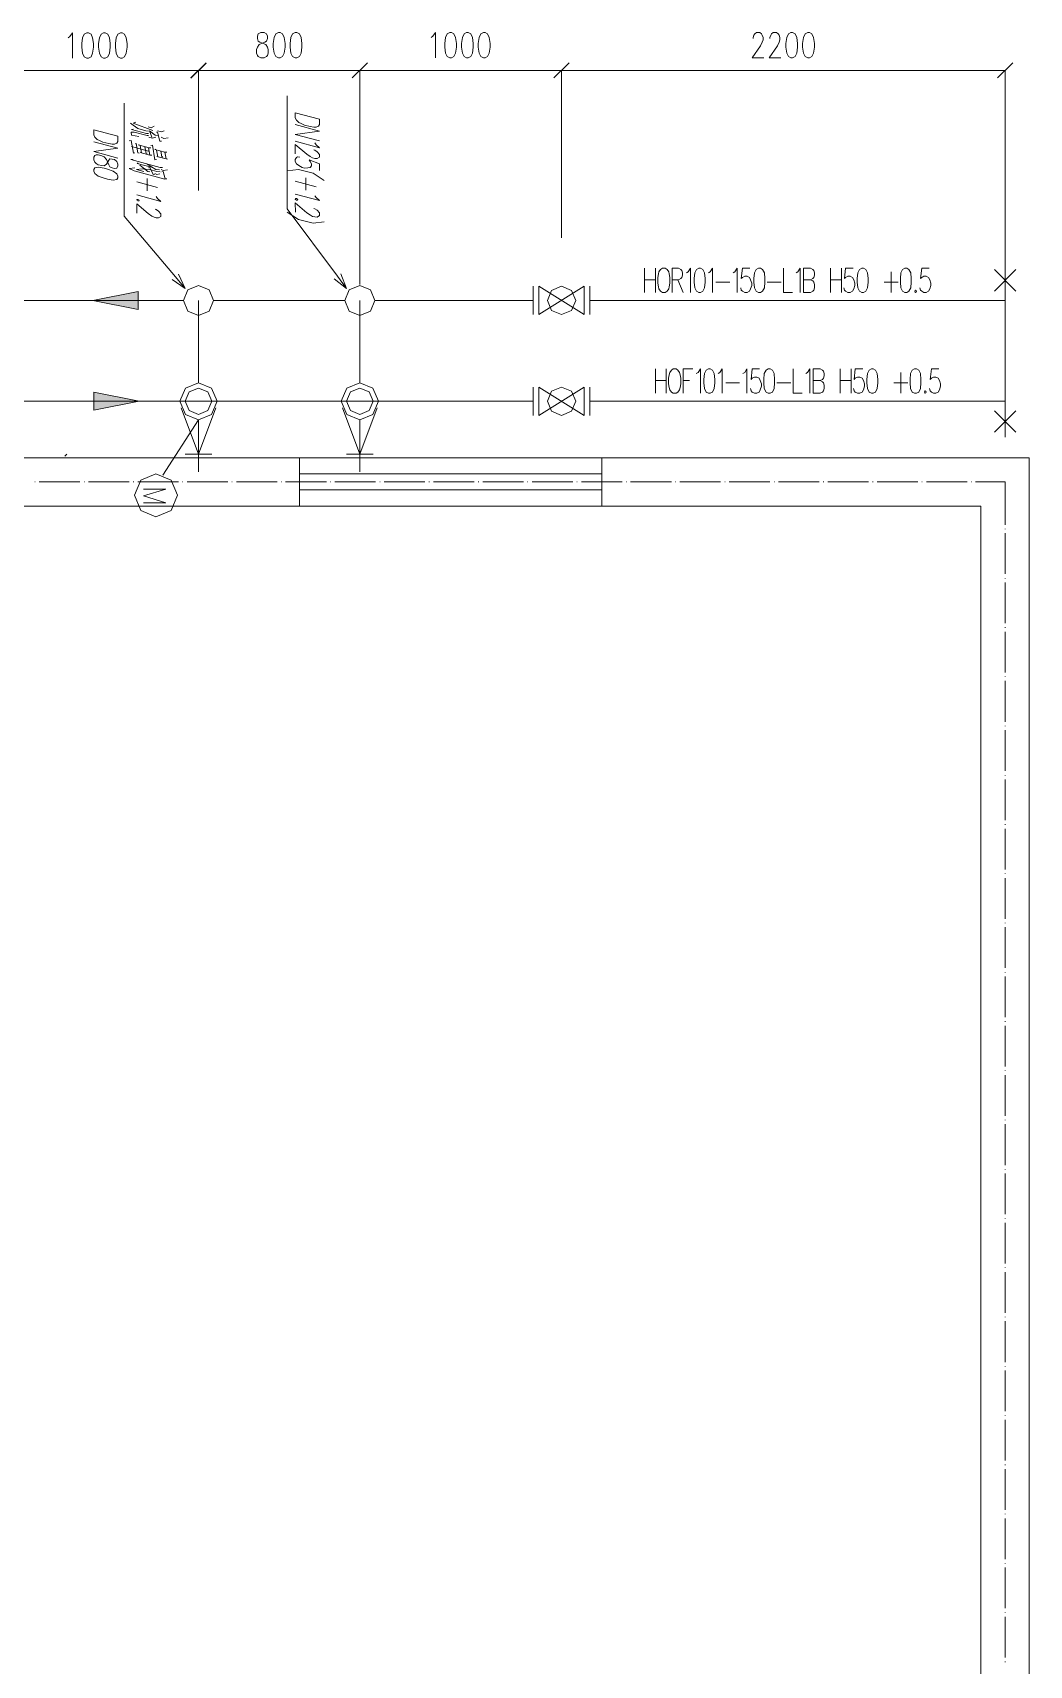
# Model space of a CAD drawing. Header units: millimetres. Extents: x 210 to 63265, y -7201 to 22496.
# Drawn here: x 39203 to 44145, y 7892 to 15993 of the extents above; entities that cross this region are included whole.
import ezdxf

# ---------------------------------------------------------------- set-up
doc = ezdxf.new("R2010")
doc.units = ezdxf.units.MM

msp = doc.modelspace()

# ---------------------------------------------------------------- hatches: boundary and pattern name
h = msp.add_hatch(color=0)
h.dxf.hatch_style = 2
h.paths.add_polyline_path([(39501.7, 14663.9), (39726.6, 14619), (39726.6, 14709)])
h = msp.add_hatch(color=0)
h.dxf.hatch_style = 2
h.paths.add_polyline_path([(39731.6, 14164.1), (39506.7, 14119), (39506.7, 14209)])

# ---------------------------------------------------------------- linework, layer by layer
at = {"color": 0, "lineweight": 0}
for points in [[(39379.5, 15968), (39387.8, 15974.1), (39400.3, 15992), (39400.3, 15867)], [(41179.4, 15969.1), (41187.6, 15975), (41200.1, 15992.9), (41200.1, 15867.9)], [(42775.1, 15963.2), (42775.1, 15969.1), (42779.2, 15981.1), (42783.3, 15987), (42791.8, 15992.9), (42808.4, 15992.9), (42816.8, 15987), (42820.9, 15981.1), (42825, 15969.1), (42825, 15957.3), (42820.9, 15945.3), (42812.5, 15927.4), (42770.8, 15867.9), (42829.1, 15867.9)], [(42858.3, 15963.2), (42858.3, 15969.1), (42862.6, 15981.1), (42866.7, 15987), (42875.1, 15992.9), (42891.8, 15992.9), (42900, 15987), (42904.3, 15981.1), (42908.4, 15969.1), (42908.4, 15957.3), (42904.3, 15945.3), (42895.9, 15927.4), (42854.2, 15867.9), (42912.5, 15867.9)], [(39025.3, 15804.5), (40025.3, 15804.5)], [(40062.7, 15843), (39987.8, 15768)], [(39987.8, 15767), (40062.7, 15841.9)], [(40025.3, 15268.6), (40025.3, 15806.5)], [(40025.3, 15209), (40025.3, 15805.4)], [(40025.3, 15805.4), (40825.2, 15805.4)], [(40787.6, 15768), (40862.7, 15843)], [(40862.7, 15843), (40787.6, 15768)], [(40825.2, 14742.6), (40825.2, 15806.5)], [(40825.2, 14742.6), (40825.2, 15806.5)], [(40825.2, 15805.4), (41825.2, 15805.4)], [(41787.6, 15768), (41862.8, 15843)], [(41862.8, 15843), (41787.6, 15768)], [(41825.2, 14975.2), (41825.2, 15806.5)], [(41825.2, 14975.2), (41825.2, 15806.5)], [(41825.2, 15805.4), (44024.9, 15805.4)], [(43987.5, 15768), (44062.4, 15843)], [(44024.9, 14843.7), (44024.9, 15806.5)], [(39656.5, 15082.3), (39656.5, 15642.3)], [(40465.1, 15119.4), (40465.1, 15679.3)], [(39763.8, 15505.1), (39724.4, 15517.8), (39700.8, 15534), (39688.3, 15544.6)], [(39777.9, 15482.9), (39770.1, 15482.2), (39705.7, 15499.5), (39691.3, 15499.7), (39693, 15484.5), (39729.3, 15478.2)], [(39767, 15492.9), (39693, 15512.8), (39700.8, 15514.2)], [(39700.8, 15544.1), (39715, 15548)], [(39700.8, 15544.1), (39798.5, 15507.9)], [(39763.8, 15505.1), (39776.5, 15504.5)], [(39767, 15492.9), (39776.5, 15493.3)], [(39790.6, 15519.9), (39774.9, 15524.9)], [(39814.2, 15473.9), (39795.3, 15469.1), (39779.5, 15473.9)], [(39811, 15483.9), (39782.8, 15505.8), (39793.7, 15474.5)], [(39790.6, 15519.9), (39804.8, 15528.9)], [(39811, 15483.9), (39822.1, 15482.3)], [(39817.3, 15498.6), (39822.1, 15499.5), (39833, 15453.9), (39842.5, 15455)], [(39841.1, 15500), (39822.1, 15505.1)], [(39853.6, 15468.4), (39839.5, 15473.6)], [(39841.1, 15500), (39855.2, 15506.1)], [(40505.1, 15536.4), (40625.2, 15504.3), (40505.1, 15487.5), (40625.2, 15455.5)], [(39505.5, 15451.9), (39625.5, 15419.7), (39505.5, 15403.1), (39625.5, 15370.9)], [(39691.3, 15458.5), (39681.9, 15456.9)], [(39691.3, 15458.5), (39702.4, 15395.4), (39708.7, 15395.9)], [(39693, 15428.5), (39776.5, 15405.4)], [(39710.3, 15441.6), (39716.6, 15442.6), (39724.4, 15396.6), (39730.7, 15395.6)], [(39781.2, 15421.2), (39726.1, 15435.8), (39733.9, 15435.1)], [(39784.4, 15385.6), (39793.7, 15385.2), (39784.4, 15384.8), (39735.5, 15397.9), (39741.8, 15396.3), (39735.5, 15433.3)], [(39765.4, 15394.1), (39759.2, 15426.3)], [(39765.4, 15394.1), (39770.1, 15395)], [(39784.4, 15385.6), (39777.9, 15421.3)], [(39781.2, 15421.2), (39789, 15421.9)], [(39789, 15433.1), (39796.9, 15433.9), (39809.4, 15362.5), (39817.3, 15363.9)], [(39858.3, 15399.7), (39808, 15413.3), (39814.2, 15415.1)], [(39864.7, 15366.2), (39871, 15365.9), (39864.7, 15366.2), (39818.9, 15377.7), (39823.7, 15376.4), (39817.3, 15410.1)], [(39844.1, 15377.3), (39837.9, 15405.2)], [(39853.6, 15468.4), (39874, 15471.4)], [(39864.7, 15366.2), (39858.3, 15400.4)], [(39858.3, 15399.7), (39867.7, 15400)], [(40602.3, 15446), (40608, 15436.9), (40625.2, 15422.1), (40505.1, 15454.1)], [(40596.6, 15411.7), (40602.3, 15410.1), (40613.7, 15401.8), (40625.2, 15388.6), (40625.2, 15375.7), (40613.7, 15368.6), (40602.3, 15368.9), (40591, 15372), (40579.6, 15377.7), (40562.4, 15390), (40505.1, 15438.7), (40505.1, 15392.4)], [(39844.1, 15302.9), (39850.4, 15304), (39859.9, 15266.8), (39867.7, 15267.5), (39858.3, 15265.9), (39705.7, 15307.4), (39681.9, 15318.1), (39708.7, 15322.2)], [(39834.6, 15323.1), (39689.7, 15362.7), (39700.8, 15363.2)], [(39818.9, 15303.3), (39784.4, 15313.3), (39746.4, 15317), (39718.2, 15314), (39754.3, 15304.3)], [(39721.4, 15343.7), (39726.1, 15346.6)], [(39721.4, 15343.7), (39790.6, 15325.8)], [(39784.4, 15302), (39773.3, 15303.4), (39733.9, 15336)], [(39814.2, 15313.1), (39770.1, 15340.5)], [(39777.9, 15322.8), (39784.4, 15323.8), (39800.1, 15289.8), (39808, 15290.6)], [(39814.2, 15313.1), (39831.6, 15312)], [(39834.6, 15323.1), (39847.3, 15323.3)], [(39850.4, 15309.7), (39839.5, 15313.5)], [(39844.1, 15377.3), (39849, 15377.5)], [(39850.4, 15309.7), (39871, 15312)], [(40648.1, 15259.1), (40593, 15294.9), (40520.5, 15314.2), (40465.2, 15307.9)], [(40625.2, 15308.8), (40625.2, 15342.3), (40573.8, 15361.2), (40579.6, 15354.4), (40585.3, 15342.6), (40585.3, 15332.4), (40579.6, 15323.7), (40568.1, 15321.5), (40550.9, 15321), (40539.5, 15324), (40522.3, 15333.9), (40510.9, 15341.9), (40505.3, 15353.7), (40505.1, 15364.1), (40510.9, 15372.9), (40516.6, 15376.4), (40528, 15375.9)], [(39821.6, 15224.6), (39718.7, 15252.1)], [(39770.2, 15269.1), (39770.2, 15207.4)], [(39833, 15291.6), (39818.9, 15289.8), (39808, 15293.4)], [(39818.9, 15303.3), (39834.6, 15302.6)], [(40608.2, 15228.7), (40505.3, 15256)], [(40556.7, 15273.2), (40556.8, 15211.5)], [(39815.9, 15179.8), (39821.6, 15170.5), (39838.8, 15155.7), (39718.7, 15187.7)], [(40602.5, 15183.8), (40608.2, 15174.6), (40625.4, 15159.8), (40505.3, 15191.8)], [(39910.7, 14780.9), (39656.5, 15082.3)], [(39810.1, 15117), (39815.9, 15115.4), (39827.3, 15107.2), (39838.8, 15094), (39838.8, 15081.1), (39827.3, 15073.9), (39815.9, 15074.3), (39804.6, 15077.3), (39793.1, 15083), (39776, 15095.4), (39718.7, 15144.1), (39718.7, 15097.7)], [(40714.3, 14783.8), (40465.1, 15119.4)], [(40465.4, 15102.2), (40520.7, 15066.4), (40593.2, 15047.1), (40648.3, 15053.4)], [(40596.9, 15121.2), (40602.5, 15119.5), (40613.9, 15111.3), (40625.4, 15098.1), (40625.4, 15085.2), (40614.1, 15077.9), (40602.6, 15078.4), (40591.2, 15081.4), (40579.7, 15087.2), (40562.6, 15099.3), (40505.3, 15148.2), (40505.5, 15101.8)], [(44024.9, 13985.9), (44024.9, 14841.9)], [(39959, 14723.5), (39895.3, 14767.8)], [(39959, 14723.5), (39910.7, 14780.9)], [(39926.1, 14793.8), (39959, 14723.5)], [(40759, 14723.5), (40698.2, 14771.8)], [(40759, 14723.5), (40714.3, 14783.8)], [(40730.4, 14795.7), (40759, 14723.5)], [(42236.8, 14704), (42236.8, 14824)], [(42236.8, 14766.8), (42291.2, 14766.8)], [(42291.2, 14824), (42291.2, 14704)], [(42374, 14704), (42374, 14824), (42405.3, 14824), (42416.8, 14818.3), (42422.5, 14812.6), (42425.4, 14801.1), (42425.4, 14789.7), (42422.5, 14778.2), (42416.8, 14772.5), (42405.3, 14766.8), (42374, 14766.8)], [(42402.5, 14766.8), (42428.2, 14704)], [(42445.4, 14801.1), (42454, 14806.8), (42465.4, 14824), (42465.4, 14704)], [(42554, 14801.1), (42562.6, 14806.8), (42574, 14824), (42574, 14704)], [(42591, 14755.3), (42659.7, 14755.3)], [(42676.9, 14801.1), (42685.3, 14806.8), (42696.8, 14824), (42696.8, 14704)], [(42759.7, 14824), (42722.5, 14824), (42716.8, 14772.5), (42722.5, 14778.2), (42734, 14783.9), (42745.4, 14783.9), (42756.9, 14778.2), (42762.6, 14766.8), (42768.3, 14749.6), (42768.3, 14738.1), (42762.6, 14721.1), (42756.9, 14709.7), (42745.4, 14704), (42734, 14704), (42722.5, 14709.7), (42716.8, 14715.4), (42713.9, 14726.9)], [(42845.4, 14755.3), (42913.9, 14755.3)], [(42925.4, 14824), (42925.4, 14704), (42971, 14704)], [(42988.2, 14801.1), (42996.8, 14806.8), (43008.2, 14824), (43008.2, 14704)], [(43025.4, 14704), (43025.4, 14824), (43059.7, 14824), (43071, 14818.3), (43076.7, 14812.6), (43079.6, 14801.1), (43079.6, 14789.7), (43076.7, 14778.2), (43071, 14772.5), (43059.7, 14766.8), (43025.4, 14766.8)], [(43059.7, 14766.8), (43071, 14761), (43076.7, 14755.3), (43079.6, 14743.9), (43079.6, 14726.9), (43076.7, 14715.4), (43071, 14709.7), (43059.7, 14704), (43025.4, 14704)], [(43159.6, 14704), (43159.6, 14824)], [(43159.6, 14766.8), (43213.9, 14766.8)], [(43213.9, 14824), (43213.9, 14704)], [(43271, 14824), (43234, 14824), (43228.3, 14772.5), (43234, 14778.2), (43245.4, 14783.9), (43256.7, 14783.9), (43268.1, 14778.2), (43273.9, 14766.8), (43279.6, 14749.6), (43279.6, 14738.1), (43273.9, 14721.1), (43268.1, 14709.7), (43256.7, 14704), (43245.4, 14704), (43234, 14709.7), (43228.3, 14715.4), (43225.4, 14726.9)], [(43425.4, 14755.3), (43493.9, 14755.3)], [(43459.6, 14806.8), (43459.6, 14704)], [(43648.1, 14824), (43611.1, 14824), (43605.4, 14772.5), (43611.1, 14778.2), (43622.5, 14783.9), (43633.8, 14783.9), (43645.3, 14778.2), (43651, 14766.8), (43656.7, 14749.6), (43656.7, 14738.1), (43651, 14721.1), (43645.3, 14709.7), (43633.8, 14704), (43622.5, 14704), (43611.1, 14709.7), (43605.4, 14715.4), (43602.5, 14726.9)], [(43971.9, 14710.9), (44078, 14817)], [(44078, 14710.9), (43971.9, 14817)], [(39950.2, 14663.9), (28276.3, 14663.9)], [(40025.3, 14255.8), (40025.3, 14663.9)], [(40750.2, 14663.9), (40100.3, 14663.9)], [(40825.2, 14255.8), (40825.2, 14663.9)], [(41685.1, 14663.9), (40900.1, 14663.9)], [(41685.1, 14593.6), (41685.1, 14734.2)], [(41713.4, 14593.6), (41713.4, 14734.2)], [(41937, 14734.2), (41713.4, 14593.6)], [(41713.4, 14734.2), (41937, 14593.6)], [(41937, 14593.6), (41937, 14734.2)], [(41965.1, 14593.6), (41965.1, 14734.2)], [(44024.9, 14663.9), (41965.1, 14663.9)], [(42290.7, 14204), (42290.7, 14324)], [(42290.7, 14266.8), (42344.9, 14266.8)], [(42344.9, 14324), (42344.9, 14204)], [(42427.7, 14204), (42427.7, 14324), (42476.4, 14324)], [(42427.7, 14266.8), (42459.2, 14266.8)], [(42493.5, 14301.1), (42502.1, 14306.8), (42513.6, 14324), (42513.6, 14204)], [(42602.1, 14301.1), (42610.7, 14306.8), (42622, 14324), (42622, 14204)], [(42724.8, 14301.1), (42733.4, 14306.8), (42744.9, 14324), (42744.9, 14204)], [(42807.7, 14324), (42770.6, 14324), (42764.9, 14272.5), (42770.6, 14278.2), (42782.1, 14283.9), (42793.5, 14283.9), (42804.8, 14278.2), (42810.5, 14266.8), (42816.3, 14249.8), (42816.3, 14238.3), (42810.5, 14221.1), (42804.8, 14209.7), (42793.5, 14204), (42782.1, 14204), (42770.6, 14209.7), (42764.9, 14215.4), (42762.1, 14226.9)], [(42973.5, 14324), (42973.5, 14204), (43019.1, 14204)], [(43036.3, 14301.1), (43044.9, 14306.8), (43056.3, 14324), (43056.3, 14204)], [(43073.5, 14204), (43073.5, 14324), (43107.7, 14324), (43119.1, 14318.3), (43124.9, 14312.6), (43127.7, 14301.1), (43127.7, 14289.7), (43124.9, 14278.2), (43119.1, 14272.5), (43107.7, 14266.8), (43073.5, 14266.8)], [(43107.7, 14266.8), (43119.1, 14261), (43124.9, 14255.5), (43127.7, 14244), (43127.7, 14226.9), (43124.9, 14215.4), (43119.1, 14209.7), (43107.7, 14204), (43073.5, 14204)], [(43207.7, 14204), (43207.7, 14324)], [(43207.7, 14266.8), (43262.1, 14266.8)], [(43262.1, 14324), (43262.1, 14204)], [(43319.1, 14324), (43281.9, 14324), (43276.2, 14272.5), (43281.9, 14278.2), (43293.4, 14283.9), (43304.8, 14283.9), (43316.3, 14278.2), (43322, 14266.8), (43327.7, 14249.8), (43327.7, 14238.3), (43322, 14221.1), (43316.3, 14209.7), (43304.8, 14204), (43293.4, 14204), (43281.9, 14209.7), (43276.2, 14215.4), (43273.3, 14226.9)], [(43507.7, 14306.8), (43507.7, 14204)], [(43696.2, 14324), (43659, 14324), (43653.3, 14272.5), (43659, 14278.2), (43670.5, 14283.9), (43681.9, 14283.9), (43693.4, 14278.2), (43699.1, 14266.8), (43704.8, 14249.8), (43704.8, 14238.3), (43699.1, 14221.1), (43693.4, 14209.7), (43681.9, 14204), (43670.5, 14204), (43659, 14209.7), (43653.3, 14215.4), (43650.6, 14226.9)], [(41685.1, 14093.6), (41685.1, 14234.4)], [(41713.4, 14093.6), (41713.4, 14234.4)], [(41937, 14234.4), (41713.4, 14093.6)], [(41713.4, 14234.4), (41937, 14093.6)], [(41937, 14093.6), (41937, 14234.4)], [(41965.1, 14093.6), (41965.1, 14234.4)], [(42639.2, 14255.5), (42707.7, 14255.5)], [(42893.5, 14255.5), (42962.1, 14255.5)], [(43473.3, 14255.5), (43542, 14255.5)], [(41685.1, 14164.1), (38700.5, 14164.1)], [(40025.3, 13901.5), (39939.1, 14131.9)], [(40025.3, 13901.5), (40111.4, 14131.9)], [(40825.2, 13901.5), (40739.1, 14131.9)], [(40825.2, 13901.5), (40911.2, 14131.9)], [(44024.9, 14164.1), (41965.1, 14164.1)], [(43971.9, 14117), (44078, 14010.9)], [(44078, 14117), (43971.9, 14010.9)], [(40025.3, 14072.1), (39848.4, 13797.7)], [(40025.3, 14072.1), (40025.3, 13814)], [(40825.2, 14072.1), (40825.2, 13814)], [(37025.5, 13883.9), (44144.9, 13883.9)], [(39372.7, 13901.8), (39362.7, 13891.8)], [(39959.7, 13901.5), (40090.8, 13901.5)], [(41675.1, 13883.9), (40475.3, 13883.9)], [(40525.2, 13644), (40525.2, 13883.9)], [(42025, 13883.9), (40525.2, 13883.9)], [(40625.2, 13883.9), (40525.2, 13883.9)], [(40759.5, 13901.5), (40890.8, 13901.5)], [(42025, 13644), (42025, 13883.9)], [(44144.9, 3645), (44144.9, 13883.9)], [(40525.2, 13804), (42025, 13804)], [(39215, 13764.1), (39213, 13764.1)], [(39437.1, 13764.1), (39235.2, 13764.1)], [(39459.3, 13764.1), (39457.4, 13764.1)], [(39681.5, 13764.1), (39479.5, 13764.1)], [(39703.7, 13764.1), (39701.7, 13764.1)], [(39925.9, 13764.1), (39723.9, 13764.1)], [(39751.6, 13727.9), (39862.7, 13727.9), (39751.6, 13694.1), (39862.7, 13660.3), (39751.6, 13660.3)], [(39948.2, 13764.1), (39946.1, 13764.1)], [(40170.4, 13764.1), (39968.3, 13764.1)], [(40192.6, 13764.1), (40190.5, 13764.1)], [(40414.8, 13764.1), (40212.8, 13764.1)], [(40437, 13764.1), (40435, 13764.1)], [(40659.2, 13764.1), (40457.2, 13764.1)], [(40525.2, 13724), (42025, 13724)], [(40681.3, 13764.1), (40679.4, 13764.1)], [(40903.5, 13764.1), (40701.6, 13764.1)], [(40925.7, 13764.1), (40923.7, 13764.1)], [(41147.9, 13764.1), (40945.9, 13764.1)], [(41170.1, 13764.1), (41168.1, 13764.1)], [(41392.3, 13764.1), (41190.3, 13764.1)], [(41414.6, 13764.1), (41412.5, 13764.1)], [(41636.8, 13764.1), (41434.7, 13764.1)], [(41659, 13764.1), (41656.9, 13764.1)], [(41881.2, 13764.1), (41679.2, 13764.1)], [(41903.4, 13764.1), (41901.4, 13764.1)], [(42125.6, 13764.1), (41923.6, 13764.1)], [(42147.7, 13764.1), (42145.8, 13764.1)], [(42369.9, 13764.1), (42167.9, 13764.1)], [(42392.1, 13764.1), (42390.1, 13764.1)], [(42614.3, 13764.1), (42412.3, 13764.1)], [(42636.5, 13764.1), (42634.5, 13764.1)], [(42858.7, 13764.1), (42656.7, 13764.1)], [(42881, 13764.1), (42878.9, 13764.1)], [(43103.2, 13764.1), (42901.1, 13764.1)], [(43125.4, 13764.1), (43123.2, 13764.1)], [(43347.6, 13764.1), (43145.6, 13764.1)], [(43369.8, 13764.1), (43367.8, 13764.1)], [(43591.9, 13764.1), (43390, 13764.1)], [(43614.1, 13764.1), (43612.2, 13764.1)], [(43836.3, 13764.1), (43634.3, 13764.1)], [(43858.5, 13764.1), (43856.5, 13764.1)], [(44024.9, 13764.1), (43878.7, 13764.1)], [(44024.9, 13551.4), (44024.9, 13764.1)], [(37025.5, 13644), (43905, 13644)], [(41675.1, 13644), (40475.3, 13644)], [(42025, 13644), (40525.2, 13644)], [(40625.2, 13644), (40525.2, 13644)], [(43905, 3884.9), (43905, 13644)], [(44024.9, 13529.2), (44024.9, 13531.3)], [(44024.9, 13307), (44024.9, 13509)], [(44024.9, 13284.8), (44024.9, 13286.8)], [(44024.9, 13062.6), (44024.9, 13264.6)], [(44024.9, 13040.4), (44024.9, 13042.4)], [(44024.9, 12818.3), (44024.9, 13020.2)], [(44024.9, 12796.1), (44024.9, 12798)], [(44024.9, 12573.9), (44024.9, 12775.9)], [(44024.9, 12551.7), (44024.9, 12553.7)], [(44024.9, 12329.5), (44024.9, 12531.5)], [(44024.9, 12307.2), (44024.9, 12309.3)], [(44024.9, 12085), (44024.9, 12286.9)], [(44024.9, 12062.8), (44024.9, 12064.8)], [(44024.9, 11840.6), (44024.9, 12042.6)], [(44024.9, 11818.4), (44024.9, 11820.4)], [(44024.9, 11596.2), (44024.9, 11798.2)], [(44024.9, 11574.1), (44024.9, 11576)], [(44024.9, 11351.9), (44024.9, 11553.8)], [(44024.9, 11329.7), (44024.9, 11331.7)], [(44024.9, 11107.5), (44024.9, 11309.5)], [(44024.9, 11085.3), (44024.9, 11087.3)], [(44024.9, 10863.1), (44024.9, 11065.1)], [(44024.9, 10840.8), (44024.9, 10842.9)], [(44024.9, 10618.6), (44024.9, 10820.6)], [(44024.9, 10596.4), (44024.9, 10598.4)], [(44024.9, 10374.2), (44024.9, 10576.2)], [(44024.9, 10352), (44024.9, 10354)], [(44024.9, 10129.8), (44024.9, 10331.8)], [(44024.9, 10107.7), (44024.9, 10109.6)], [(44024.9, 9885.5), (44024.9, 10087.5)], [(44024.9, 9863.3), (44024.9, 9865.3)], [(44024.9, 9641.1), (44024.9, 9843.1)], [(44024.9, 9618.9), (44024.9, 9620.9)], [(44024.9, 9396.7), (44024.9, 9598.7)], [(44024.9, 9374.4), (44024.9, 9376.5)], [(44024.9, 9152.2), (44024.9, 9354.2)], [(44024.9, 9130), (44024.9, 9132)], [(44024.9, 8907.8), (44024.9, 9109.8)], [(44024.9, 8885.6), (44024.9, 8887.6)], [(44024.9, 8663.5), (44024.9, 8865.4)], [(44024.9, 8641.3), (44024.9, 8643.2)], [(44024.9, 8419.1), (44024.9, 8621.1)], [(44024.9, 8396.9), (44024.9, 8398.9)], [(44024.9, 8174.7), (44024.9, 8376.7)], [(44024.9, 8152.5), (44024.9, 8154.5)], [(44024.9, 7930.4), (44024.9, 8132.3)], [(44024.9, 7908), (44024.9, 7910.1)]]:
    msp.add_lwpolyline(points, dxfattribs=at)
for points in [[(39471.1, 15992), (39458.6, 15985.9), (39450.4, 15968), (39446.1, 15938.3), (39446.1, 15920.4), (39450.4, 15890.8), (39458.6, 15872.9), (39471.1, 15867), (39479.5, 15867), (39492.1, 15872.9), (39500.3, 15890.8), (39504.4, 15920.4), (39504.4, 15938.3), (39500.3, 15968), (39492.1, 15985.9), (39479.5, 15992)], [(39554.5, 15992), (39542, 15985.9), (39533.6, 15968), (39529.5, 15938.3), (39529.5, 15920.4), (39533.6, 15890.8), (39542, 15872.9), (39554.5, 15867), (39562.7, 15867), (39575.2, 15872.9), (39583.7, 15890.8), (39587.8, 15920.4), (39587.8, 15938.3), (39583.7, 15968), (39575.2, 15985.9), (39562.7, 15992)], [(39637.9, 15992), (39625.3, 15985.9), (39616.9, 15968), (39612.8, 15938.3), (39612.8, 15920.4), (39616.9, 15890.8), (39625.3, 15872.9), (39637.9, 15867), (39646.1, 15867), (39658.6, 15872.9), (39667, 15890.8), (39671.1, 15920.4), (39671.1, 15938.3), (39667, 15968), (39658.6, 15985.9), (39646.1, 15992)], [(40333.6, 15992.9), (40321.1, 15987), (40316.9, 15975), (40316.9, 15963.2), (40321.1, 15951.2), (40329.5, 15945.3), (40346.1, 15939.4), (40358.6, 15933.3), (40366.9, 15921.5), (40371.1, 15909.5), (40371.1, 15891.8), (40366.9, 15879.8), (40362.7, 15873.9), (40350.2, 15867.9), (40333.6, 15867.9), (40321.1, 15873.9), (40316.9, 15879.8), (40312.8, 15891.8), (40312.8, 15909.5), (40316.9, 15921.5), (40325.2, 15933.3), (40337.7, 15939.4), (40354.3, 15945.3), (40362.7, 15951.2), (40366.9, 15963.2), (40366.9, 15975), (40362.7, 15987), (40350.2, 15992.9)], [(40421.1, 15992.9), (40408.5, 15987), (40400.3, 15969.1), (40396, 15939.4), (40396, 15921.5), (40400.3, 15891.8), (40408.5, 15873.9), (40421.1, 15867.9), (40429.5, 15867.9), (40441.8, 15873.9), (40450.2, 15891.8), (40454.3, 15921.5), (40454.3, 15939.4), (40450.2, 15969.1), (40441.8, 15987), (40429.5, 15992.9)], [(40504.4, 15992.9), (40491.9, 15987), (40483.5, 15969.1), (40479.4, 15939.4), (40479.4, 15921.5), (40483.5, 15891.8), (40491.9, 15873.9), (40504.4, 15867.9), (40512.6, 15867.9), (40525.2, 15873.9), (40533.6, 15891.8), (40537.7, 15921.5), (40537.7, 15939.4), (40533.6, 15969.1), (40525.2, 15987), (40512.6, 15992.9)], [(41271, 15992.9), (41258.5, 15987), (41250.2, 15969.1), (41246.1, 15939.4), (41246.1, 15921.5), (41250.2, 15891.8), (41258.5, 15873.9), (41271, 15867.9), (41279.4, 15867.9), (41291.9, 15873.9), (41300.1, 15891.8), (41304.4, 15921.5), (41304.4, 15939.4), (41300.1, 15969.1), (41291.9, 15987), (41279.4, 15992.9)], [(41354.3, 15992.9), (41341.8, 15987), (41333.6, 15969.1), (41329.3, 15939.4), (41329.3, 15921.5), (41333.6, 15891.8), (41341.8, 15873.9), (41354.3, 15867.9), (41362.8, 15867.9), (41375.1, 15873.9), (41383.5, 15891.8), (41387.6, 15921.5), (41387.6, 15939.4), (41383.5, 15969.1), (41375.1, 15987), (41362.8, 15992.9)], [(41437.7, 15992.9), (41425.2, 15987), (41416.8, 15969.1), (41412.7, 15939.4), (41412.7, 15921.5), (41416.8, 15891.8), (41425.2, 15873.9), (41437.7, 15867.9), (41445.9, 15867.9), (41458.5, 15873.9), (41466.9, 15891.8), (41471, 15921.5), (41471, 15939.4), (41466.9, 15969.1), (41458.5, 15987), (41445.9, 15992.9)], [(42962.6, 15992.9), (42950.1, 15987), (42941.7, 15969.1), (42937.5, 15939.4), (42937.5, 15921.5), (42941.7, 15891.8), (42950.1, 15873.9), (42962.6, 15867.9), (42970.8, 15867.9), (42983.3, 15873.9), (42991.8, 15891.8), (42995.9, 15921.5), (42995.9, 15939.4), (42991.8, 15969.1), (42983.3, 15987), (42970.8, 15992.9)], [(43045.8, 15992.9), (43033.4, 15987), (43025, 15969.1), (43020.9, 15939.4), (43020.9, 15921.5), (43025, 15891.8), (43033.4, 15873.9), (43045.8, 15867.9), (43054.2, 15867.9), (43066.7, 15873.9), (43075.1, 15891.8), (43079.2, 15921.5), (43079.2, 15939.4), (43075.1, 15969.1), (43066.7, 15987), (43054.2, 15992.9)], [(40505, 15595.4), (40625, 15563.4), (40625, 15537.8), (40619.4, 15529), (40608, 15524.2), (40596.6, 15524.7), (40579.4, 15526.7), (40550.8, 15534.4), (40533.6, 15541.6), (40522.3, 15547.1), (40510.9, 15558), (40505.1, 15569.8)], [(39505.5, 15511.1), (39625.5, 15478.9), (39625.5, 15453.2), (39619.8, 15444.4), (39608.3, 15439.8), (39596.9, 15440.3), (39579.7, 15442.3), (39551.3, 15450), (39534.1, 15457.1), (39522.7, 15462.8), (39511.2, 15473.6), (39505.5, 15485.4)], [(39528.4, 15386.6), (39516.9, 15387.2), (39511.2, 15383.6), (39505.5, 15374.8), (39505.5, 15361.9), (39511.2, 15350.1), (39516.9, 15343.5), (39528.4, 15337.8), (39545.6, 15333.3), (39557, 15332.8), (39568.3, 15339.9), (39579.7, 15360), (39585.4, 15366.2), (39596.9, 15365.7), (39608.3, 15362.7), (39619.8, 15354.4), (39625.5, 15340.1), (39625.5, 15332.4), (39619.8, 15321), (39608.3, 15319), (39596.9, 15322), (39585.4, 15327.6), (39579.7, 15336.9), (39568.3, 15363), (39557, 15376.4), (39545.6, 15382.2)], [(39557, 15319.9), (39574, 15315.3), (39602.6, 15305.1), (39619.8, 15292.7), (39625.5, 15280.9), (39625.5, 15273.2), (39619.8, 15264.4), (39602.6, 15261.4), (39574, 15266.4), (39557, 15271.1), (39528.4, 15281.3), (39511.2, 15293.6), (39505.5, 15305.4), (39505.5, 15313.1), (39511.2, 15321.9), (39528.4, 15324.9)], [(39724.4, 15165.7), (39720.3, 15165.3), (39718.7, 15163.4), (39720.3, 15160.7), (39724.4, 15158), (39728.7, 15158.4), (39730.3, 15160.3), (39728.7, 15163)], [(40511, 15169.6), (40506.9, 15169.3), (40505.3, 15167.3), (40506.9, 15164.6), (40511, 15161.9), (40515.3, 15162.5), (40516.9, 15164.3), (40515.3, 15167.1)], [(42302.7, 14749.6), (42302.7, 14778.2), (42305.3, 14795.4), (42308.2, 14806.8), (42316.8, 14818.3), (42325.4, 14824), (42339.7, 14824), (42348.3, 14818.3), (42356.9, 14806.8), (42359.7, 14795.4), (42362.6, 14778.2), (42362.6, 14749.6), (42359.7, 14732.4), (42356.9, 14721.1), (42348.3, 14709.7), (42339.7, 14704), (42325.4, 14704), (42316.8, 14709.7), (42308.2, 14721.1), (42305.3, 14732.4)], [(42482.6, 14755.3), (42482.6, 14772.5), (42485.5, 14801.1), (42494.1, 14818.3), (42505.3, 14824), (42513.9, 14824), (42525.4, 14818.3), (42534, 14801.1), (42536.8, 14772.5), (42536.8, 14755.3), (42534, 14726.9), (42525.4, 14709.7), (42513.9, 14704), (42505.3, 14704), (42494.1, 14709.7), (42485.5, 14726.9)], [(42779.6, 14755.3), (42779.6, 14772.5), (42782.4, 14801.1), (42791, 14818.3), (42802.5, 14824), (42811.1, 14824), (42822.5, 14818.3), (42831.1, 14801.1), (42834, 14772.5), (42834, 14755.3), (42831.1, 14726.9), (42822.5, 14709.7), (42811.1, 14704), (42802.5, 14704), (42791, 14709.7), (42782.4, 14726.9)], [(43291, 14755.3), (43291, 14772.5), (43293.9, 14801.1), (43302.5, 14818.3), (43313.9, 14824), (43322.5, 14824), (43334, 14818.3), (43342.6, 14801.1), (43345.4, 14772.5), (43345.4, 14755.3), (43342.6, 14726.9), (43334, 14709.7), (43322.5, 14704), (43313.9, 14704), (43302.5, 14709.7), (43293.9, 14726.9)], [(43505.4, 14755.3), (43505.4, 14772.5), (43508.2, 14801.1), (43516.8, 14818.3), (43528.3, 14824), (43536.7, 14824), (43548.1, 14818.3), (43556.7, 14801.1), (43559.6, 14772.5), (43559.6, 14755.3), (43556.7, 14726.9), (43548.1, 14709.7), (43536.7, 14704), (43528.3, 14704), (43516.8, 14709.7), (43508.2, 14726.9)], [(39501.7, 14663.9), (39726.6, 14619), (39726.6, 14709)], [(39950.2, 14663.9), (39972.2, 14717), (40025.3, 14738.9), (40078.3, 14717), (40100.3, 14663.9), (40078.3, 14610.9), (40025.3, 14588.9), (39972.2, 14610.9)], [(40750.2, 14663.9), (40772.2, 14717), (40825.2, 14738.9), (40878.3, 14717), (40900.1, 14663.9), (40878.3, 14610.9), (40825.2, 14588.9), (40772.2, 14610.9)], [(41754.9, 14663.9), (41775.5, 14713.6), (41825.2, 14734.2), (41874.9, 14713.6), (41895.5, 14663.9), (41874.9, 14614.2), (41825.2, 14593.6), (41775.5, 14614.2)], [(43576.7, 14709.7), (43578.5, 14705.4), (43581, 14703.8), (43583.5, 14705.4), (43585.3, 14709.7), (43583.5, 14713.8), (43581, 14715.4), (43578.5, 14713.8)], [(42356.3, 14249.8), (42356.3, 14278.2), (42359.2, 14295.4), (42362, 14306.8), (42370.6, 14318.3), (42379.2, 14324), (42393.5, 14324), (42402.1, 14318.3), (42410.7, 14306.8), (42413.6, 14295.4), (42416.4, 14278.2), (42416.4, 14249.8), (42413.6, 14232.6), (42410.7, 14221.1), (42402.1, 14209.7), (42393.5, 14204), (42379.2, 14204), (42370.6, 14209.7), (42362, 14221.1), (42359.2, 14232.6)], [(42530.6, 14255.5), (42530.6, 14272.5), (42533.4, 14301.1), (42542, 14318.3), (42553.5, 14324), (42562.1, 14324), (42573.5, 14318.3), (42582.1, 14301.1), (42585, 14272.5), (42585, 14255.5), (42582.1, 14226.9), (42573.5, 14209.7), (42562.1, 14204), (42553.5, 14204), (42542, 14209.7), (42533.4, 14226.9)], [(42827.7, 14255.5), (42827.7, 14272.5), (42830.6, 14301.1), (42839.2, 14318.3), (42850.6, 14324), (42859.2, 14324), (42870.6, 14318.3), (42879.2, 14301.1), (42882.1, 14272.5), (42882.1, 14255.5), (42879.2, 14226.9), (42870.6, 14209.7), (42859.2, 14204), (42850.6, 14204), (42839.2, 14209.7), (42830.6, 14226.9)], [(43339.2, 14255.5), (43339.2, 14272.5), (43342, 14301.1), (43350.6, 14318.3), (43362.1, 14324), (43370.5, 14324), (43381.9, 14318.3), (43390.5, 14301.1), (43393.4, 14272.5), (43393.4, 14255.5), (43390.5, 14226.9), (43381.9, 14209.7), (43370.5, 14204), (43362.1, 14204), (43350.6, 14209.7), (43342, 14226.9)], [(43553.5, 14255.5), (43553.5, 14272.5), (43556.3, 14301.1), (43564.7, 14318.3), (43576.2, 14324), (43584.8, 14324), (43596.2, 14318.3), (43604.8, 14301.1), (43607.7, 14272.5), (43607.7, 14255.5), (43604.8, 14226.9), (43596.2, 14209.7), (43584.8, 14204), (43576.2, 14204), (43564.7, 14209.7), (43556.3, 14226.9)], [(39731.6, 14164.1), (39506.7, 14119), (39506.7, 14209)], [(39933.4, 14164.1), (39960.2, 14229), (40025.3, 14255.8), (40090.3, 14229), (40117.1, 14164.1), (40090.3, 14099), (40025.3, 14072.1), (39960.2, 14099)], [(39959.7, 14164.1), (39978.8, 14210.4), (40025.3, 14229.5), (40071.7, 14210.4), (40090.8, 14164.1), (40071.7, 14117.6), (40025.3, 14098.4), (39978.8, 14117.6)], [(40733.4, 14164.1), (40760.2, 14229), (40825.2, 14255.8), (40890.1, 14229), (40917.1, 14164.1), (40890.1, 14099), (40825.2, 14072.1), (40760.2, 14099)], [(40759.5, 14164.1), (40778.8, 14210.4), (40825.2, 14229.5), (40871.5, 14210.4), (40890.8, 14164.1), (40871.5, 14117.6), (40825.2, 14098.4), (40778.8, 14117.6)], [(41754.9, 14164.1), (41775.5, 14213.6), (41825.2, 14234.4), (41874.9, 14213.6), (41895.5, 14164.1), (41874.9, 14114.3), (41825.2, 14093.6), (41775.5, 14114.3)], [(43624.9, 14209.7), (43626.5, 14205.4), (43629.2, 14204), (43631.7, 14205.4), (43633.4, 14209.7), (43631.7, 14214), (43629.2, 14215.4), (43626.5, 14214)], [(39707.6, 13697.2), (39738.8, 13772.3), (39813.9, 13803.4), (39889, 13772.3), (39920.2, 13697.2), (39889, 13622), (39813.9, 13590.9), (39738.8, 13622)]]:
    msp.add_lwpolyline(points, close=True, dxfattribs=at)

doc.saveas('drawing.dxf')
